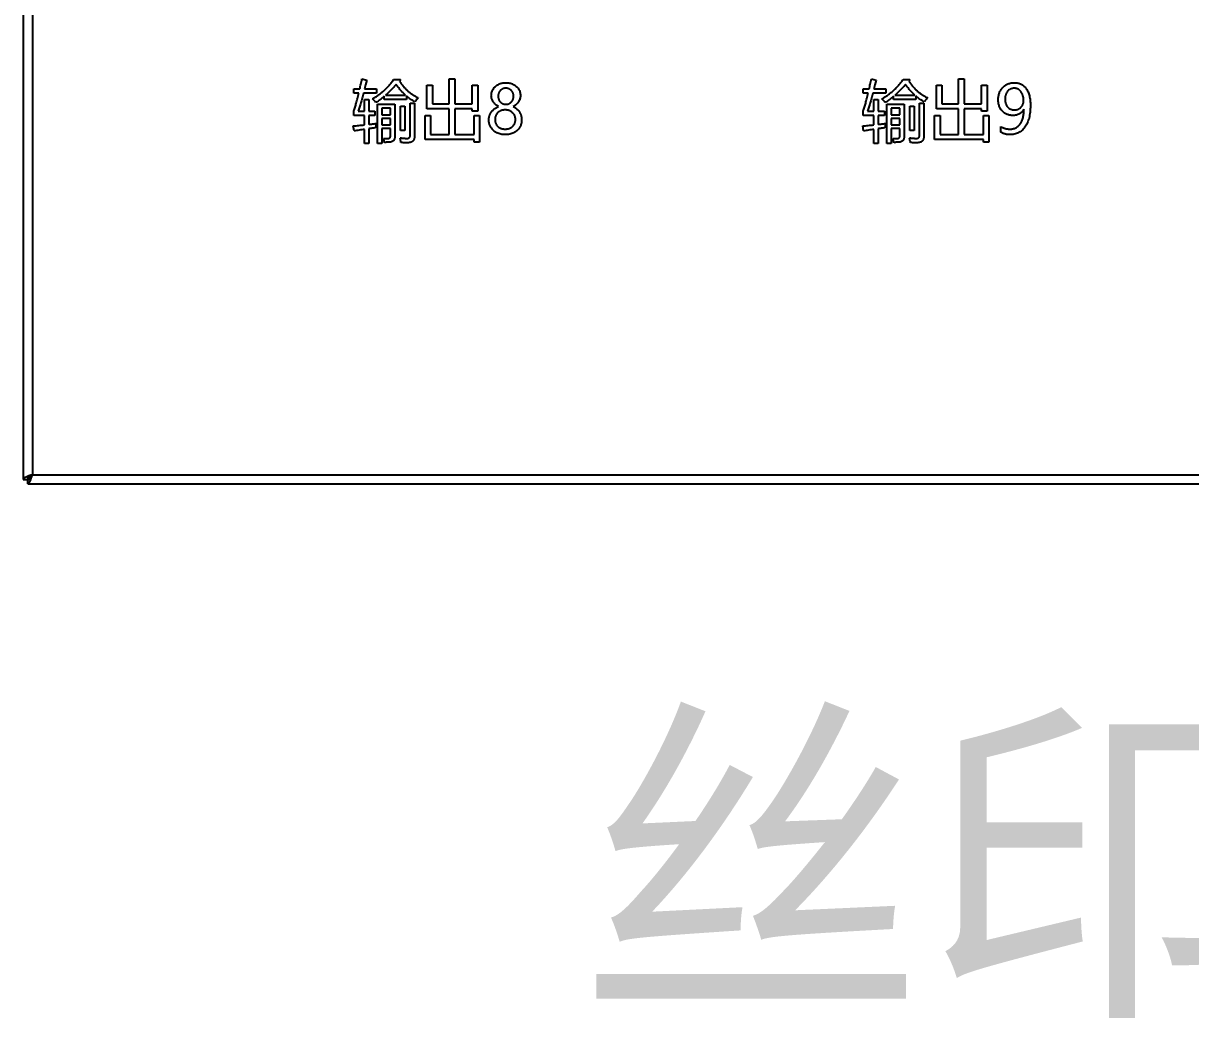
# Model space of a CAD drawing. Header units: millimetres. Extents: x 1359 to 3697, y -340 to 585.
# Drawn here: x 1359 to 1589, y -334.3 to -138.2 of the extents above; entities that cross this region are included whole.
import ezdxf

# ---------------------------------------------------------------- set-up
doc = ezdxf.new("R2010")
doc.units = ezdxf.units.MM
doc.styles.get("Standard").update_dxf_attribs({"font": 'Gothic.ttf'})

msp = doc.modelspace()

# ---------------------------------------------------------------- linework, layer by layer
at = {"color": 7, "linetype": 'Continuous', "lineweight": 25}
for p, q in [((1358.99, 488.17), (1358.99, -228.09)), ((1360.79, 487.24), (1360.79, -227.16)), ((1360.79, -227.16), (1817.19, -227.16)), ((1358.99, -228.09), (1359.79, -228.09)), ((1359.87, -228.96), (1359.87, -228.16)), ((1359.87, -228.96), (1818.12, -228.96))]:
    msp.add_line(p, q, dxfattribs=at)
at = {"color": 1, "linetype": 'Continuous', "lineweight": 25}
for p, q in [((1425.71, -149.18), (1426.69, -149.39)), ((1431.96, -149.31), (1433.31, -149.31)), ((1433.31, -149.31), (1433.09, -149.59)), ((1442.91, -149.18), (1444.01, -149.18)), ((1442.91, -154.06), (1442.91, -149.18)), ((1444.01, -149.18), (1444.01, -154.06)), ((1526.08, -149.18), (1527.06, -149.39)), ((1532.33, -149.31), (1533.67, -149.31)), ((1533.67, -149.31), (1533.45, -149.59)), ((1543.28, -149.18), (1544.37, -149.18)), ((1543.28, -154.06), (1543.28, -149.18)), ((1544.37, -149.18), (1544.37, -154.06)), ((1424.13, -151.14), (1425.29, -151.14)), ((1424.13, -151.99), (1424.13, -151.14)), ((1426.22, -151.14), (1428.6, -151.14)), ((1428.6, -151.14), (1428.6, -151.99)), ((1438.52, -150.4), (1439.62, -150.4)), ((1438.52, -155.04), (1438.52, -150.4)), ((1439.62, -150.4), (1439.62, -154.06)), ((1447.42, -150.4), (1448.52, -150.4)), ((1447.42, -154.06), (1447.42, -150.4)), ((1448.52, -150.4), (1448.52, -155.53)), ((1524.5, -151.14), (1525.65, -151.14)), ((1524.5, -151.99), (1524.5, -151.14)), ((1526.59, -151.14), (1528.96, -151.14)), ((1528.96, -151.14), (1528.96, -151.99)), ((1538.89, -150.4), (1539.98, -150.4)), ((1538.89, -155.04), (1538.89, -150.4)), ((1539.98, -150.4), (1539.98, -154.06)), ((1547.79, -150.4), (1548.89, -150.4)), ((1547.79, -154.06), (1547.79, -150.4)), ((1548.89, -150.4), (1548.89, -155.53)), ((1425.08, -151.99), (1424.13, -151.99)), ((1428.6, -151.99), (1426, -151.99)), ((1426.2, -153.21), (1427.06, -153.21)), ((1426.2, -155.53), (1426.2, -153.21)), ((1427.06, -153.21), (1427.06, -155.53)), ((1430.1, -153.21), (1430.1, -152.6)), ((1434.5, -153.21), (1430.1, -153.21)), ((1430.37, -152.36), (1434.29, -152.36)), ((1434.5, -152.54), (1434.5, -153.21)), ((1435.23, -153.94), (1436.08, -153.94)), ((1435.23, -160.21), (1435.23, -153.94)), ((1436.08, -153.94), (1436.08, -160.29)), ((1439.62, -154.06), (1442.91, -154.06)), ((1444.01, -154.06), (1447.42, -154.06)), ((1525.45, -151.99), (1524.5, -151.99)), ((1528.96, -151.99), (1526.37, -151.99)), ((1526.57, -153.21), (1527.42, -153.21)), ((1526.57, -155.53), (1526.57, -153.21)), ((1527.42, -153.21), (1527.42, -155.53)), ((1530.47, -153.21), (1530.47, -152.6)), ((1534.86, -153.21), (1530.47, -153.21)), ((1530.74, -152.36), (1534.66, -152.36)), ((1534.86, -152.54), (1534.86, -153.21)), ((1535.59, -153.94), (1536.45, -153.94)), ((1535.59, -160.21), (1535.59, -153.94)), ((1536.45, -153.94), (1536.45, -160.29)), ((1539.98, -154.06), (1543.28, -154.06)), ((1544.37, -154.06), (1547.79, -154.06)), ((1424.13, -156.38), (1424.13, -155.49)), ((1426.2, -156.38), (1424.13, -156.38)), ((1424.98, -155.53), (1426.2, -155.53)), ((1426.2, -158.24), (1426.2, -156.38)), ((1427.06, -155.53), (1428.28, -155.53)), ((1427.06, -156.38), (1427.06, -158.14)), ((1428.28, -156.38), (1427.06, -156.38)), ((1428.28, -155.53), (1428.28, -156.38)), ((1428.76, -154.18), (1432.18, -154.18)), ((1428.76, -161.87), (1428.76, -154.18)), ((1431.32, -154.92), (1429.62, -154.92)), ((1429.62, -154.92), (1429.62, -156.26)), ((1429.62, -156.26), (1431.32, -156.26)), ((1431.32, -156.26), (1431.32, -154.92)), ((1432.18, -154.18), (1432.18, -160.5)), ((1433.28, -154.55), (1434.13, -154.55)), ((1433.28, -159.31), (1433.28, -154.55)), ((1434.13, -154.55), (1434.13, -159.31)), ((1438.15, -156.38), (1439.25, -156.38)), ((1438.15, -161.14), (1438.15, -156.38)), ((1442.91, -155.04), (1438.52, -155.04)), ((1439.25, -156.38), (1439.25, -160.16)), ((1442.91, -160.16), (1442.91, -155.04)), ((1444.01, -155.04), (1444.01, -160.16)), ((1447.42, -155.04), (1444.01, -155.04)), ((1447.42, -155.53), (1447.42, -155.04)), ((1448.52, -155.53), (1447.42, -155.53)), ((1447.79, -156.38), (1448.89, -156.38)), ((1447.79, -160.16), (1447.79, -156.38)), ((1448.89, -156.38), (1448.89, -161.62)), ((1524.5, -156.38), (1524.5, -155.49)), ((1526.57, -156.38), (1524.5, -156.38)), ((1525.35, -155.53), (1526.57, -155.53)), ((1526.57, -158.24), (1526.57, -156.38)), ((1527.42, -155.53), (1528.64, -155.53)), ((1527.42, -156.38), (1527.42, -158.14)), ((1528.64, -156.38), (1527.42, -156.38)), ((1528.64, -155.53), (1528.64, -156.38)), ((1529.13, -154.18), (1532.54, -154.18)), ((1529.13, -161.87), (1529.13, -154.18)), ((1529.98, -154.92), (1529.98, -156.26)), ((1531.69, -154.92), (1529.98, -154.92)), ((1529.98, -156.26), (1531.69, -156.26)), ((1531.69, -156.26), (1531.69, -154.92)), ((1532.54, -154.18), (1532.54, -160.5)), ((1533.64, -154.55), (1534.5, -154.55)), ((1533.64, -159.31), (1533.64, -154.55)), ((1534.5, -154.55), (1534.5, -159.31)), ((1538.52, -156.38), (1539.62, -156.38)), ((1538.52, -161.14), (1538.52, -156.38)), ((1543.28, -155.04), (1538.89, -155.04)), ((1539.62, -156.38), (1539.62, -160.16)), ((1543.28, -160.16), (1543.28, -155.04)), ((1544.37, -155.04), (1544.37, -160.16)), ((1547.79, -155.04), (1544.37, -155.04)), ((1547.79, -155.53), (1547.79, -155.04)), ((1548.89, -155.53), (1547.79, -155.53)), ((1548.15, -156.38), (1549.25, -156.38)), ((1548.15, -160.16), (1548.15, -156.38)), ((1549.25, -156.38), (1549.25, -161.62)), ((1424.15, -159.43), (1424.01, -158.45)), ((1429.62, -156.99), (1429.62, -158.21)), ((1431.32, -156.99), (1429.62, -156.99)), ((1429.62, -158.21), (1431.32, -158.21)), ((1431.32, -158.21), (1431.32, -156.99)), ((1524.51, -159.43), (1524.37, -158.45)), ((1531.69, -156.99), (1529.98, -156.99)), ((1529.98, -156.99), (1529.98, -158.21)), ((1529.98, -158.21), (1531.69, -158.21)), ((1531.69, -158.21), (1531.69, -156.99)), ((1551.57, -159.64), (1551.57, -158.54)), ((1426.2, -161.87), (1426.2, -159.12)), ((1427.06, -158.99), (1427.06, -161.87)), ((1429.62, -158.94), (1429.62, -161.87)), ((1431.32, -158.94), (1429.62, -158.94)), ((1429.98, -160.89), (1430.88, -160.89)), ((1431.32, -160.39), (1431.32, -158.94)), ((1434.13, -159.31), (1433.28, -159.31)), ((1439.25, -160.16), (1442.91, -160.16)), ((1444.01, -160.16), (1447.79, -160.16)), ((1526.57, -161.87), (1526.57, -159.12)), ((1527.42, -158.99), (1527.42, -161.87)), ((1529.98, -158.94), (1529.98, -161.87)), ((1531.69, -158.94), (1529.98, -158.94)), ((1530.35, -160.89), (1531.25, -160.89)), ((1531.69, -160.39), (1531.69, -158.94)), ((1534.5, -159.31), (1533.64, -159.31)), ((1539.62, -160.16), (1543.28, -160.16)), ((1544.37, -160.16), (1548.15, -160.16)), ((1427.06, -161.87), (1426.2, -161.87)), ((1429.62, -161.87), (1428.76, -161.87)), ((1447.79, -161.14), (1438.15, -161.14)), ((1447.79, -161.62), (1447.79, -161.14)), ((1448.89, -161.62), (1447.79, -161.62)), ((1527.42, -161.87), (1526.57, -161.87)), ((1529.98, -161.87), (1529.13, -161.87)), ((1548.15, -161.14), (1538.52, -161.14)), ((1548.15, -161.62), (1548.15, -161.14)), ((1549.25, -161.62), (1548.15, -161.62))]:
    msp.add_line(p, q, dxfattribs=at)
at = {"color": 1, "linetype": 'Continuous', "lineweight": 25, "flags": 128}
for points in [[(1426.69, -149.39), (1426.43, -150.37), (1426.22, -151.14)], [(1527.06, -149.39), (1526.79, -150.37), (1526.59, -151.14)]]:
    msp.add_lwpolyline(points, dxfattribs=at)
at = {"color": 1, "linetype": 'Continuous', "lineweight": 25}
for points, knots in [([(1425.29, -151.14), (1425.32, -150.98), (1425.39, -150.67), (1425.5, -150.19), (1425.61, -149.69), (1425.68, -149.35), (1425.71, -149.18)], [0, 0, 0, 0, 0.238615, 0.484885, 0.738611, 1, 1, 1, 1]), ([(1427.79, -153.12), (1428, -152.99), (1428.42, -152.74), (1429.02, -152.32), (1429.59, -151.88), (1430.13, -151.41), (1430.64, -150.92), (1431.11, -150.41), (1431.56, -149.87), (1431.83, -149.5), (1431.96, -149.31)], [0, 0, 0, 0, 0.130451, 0.258523, 0.38458, 0.509505, 0.63269, 0.755465, 0.877763, 1, 1, 1, 1]), ([(1525.65, -151.14), (1525.69, -150.98), (1525.76, -150.67), (1525.87, -150.19), (1525.97, -149.69), (1526.04, -149.35), (1526.08, -149.18)], [0, 0, 0, 0, 0.238615, 0.484885, 0.738611, 1, 1, 1, 1]), ([(1528.15, -153.12), (1528.37, -152.99), (1528.79, -152.74), (1529.39, -152.32), (1529.96, -151.88), (1530.5, -151.41), (1531, -150.92), (1531.48, -150.41), (1531.93, -149.87), (1532.2, -149.5), (1532.33, -149.31)], [0, 0, 0, 0, 0.130451, 0.258523, 0.38458, 0.509505, 0.63269, 0.755465, 0.877763, 1, 1, 1, 1]), ([(1432.45, -150.25), (1432.29, -150.44), (1431.97, -150.82), (1431.46, -151.36), (1430.93, -151.88), (1430.56, -152.2), (1430.37, -152.36)], [0, 0, 0, 0, 0.253521, 0.504207, 0.753015, 1, 1, 1, 1]), ([(1434.29, -152.36), (1434.12, -152.2), (1433.77, -151.89), (1433.3, -151.37), (1432.85, -150.83), (1432.59, -150.45), (1432.45, -150.25)], [0, 0, 0, 0, 0.248975, 0.49795, 0.747533, 1, 1, 1, 1]), ([(1433.09, -149.59), (1433.21, -149.77), (1433.46, -150.14), (1433.87, -150.65), (1434.3, -151.13), (1434.76, -151.56), (1435.23, -151.95), (1435.74, -152.3), (1436.26, -152.61), (1436.63, -152.79), (1436.81, -152.87)], [0, 0, 0, 0, 0.133502, 0.263557, 0.390252, 0.514706, 0.637029, 0.758256, 0.879015, 1, 1, 1, 1]), ([(1451.2, -152.45), (1451.21, -152.34), (1451.21, -152.11), (1451.29, -151.78), (1451.41, -151.46), (1451.57, -151.16), (1451.77, -150.88), (1452.01, -150.64), (1452.29, -150.42), (1452.61, -150.24), (1452.94, -150.09), (1453.3, -149.99), (1453.68, -149.93), (1453.93, -149.92), (1454.06, -149.92)], [0, 0, 0, 0, 0.081091, 0.160176, 0.238816, 0.318626, 0.399184, 0.479476, 0.561381, 0.646106, 0.732804, 0.819815, 0.908226, 1, 1, 1, 1]), ([(1454.06, -151.01), (1454.01, -151.02), (1453.9, -151.02), (1453.75, -151.04), (1453.6, -151.07), (1453.46, -151.12), (1453.33, -151.19), (1453.2, -151.27), (1453.08, -151.36), (1452.97, -151.46), (1452.87, -151.58), (1452.78, -151.7), (1452.71, -151.83), (1452.65, -151.97), (1452.6, -152.12), (1452.57, -152.27), (1452.55, -152.43), (1452.55, -152.54), (1452.54, -152.59)], [0, 0, 0, 0, 0.065451, 0.128301, 0.189846, 0.250158, 0.309687, 0.370159, 0.431185, 0.493396, 0.556289, 0.618266, 0.679277, 0.740288, 0.802557, 0.866377, 0.932216, 1, 1, 1, 1]), ([(1454.06, -149.92), (1454.2, -149.92), (1454.45, -149.93), (1454.83, -149.99), (1455.19, -150.09), (1455.53, -150.24), (1455.85, -150.42), (1456.13, -150.63), (1456.37, -150.88), (1456.57, -151.15), (1456.73, -151.45), (1456.85, -151.77), (1456.92, -152.11), (1456.93, -152.34), (1456.93, -152.45)], [0, 0, 0, 0, 0.091945, 0.181339, 0.26809, 0.354763, 0.439622, 0.521011, 0.601063, 0.681117, 0.760689, 0.839512, 0.918707, 1, 1, 1, 1]), ([(1455.59, -152.59), (1455.59, -152.54), (1455.59, -152.43), (1455.57, -152.28), (1455.53, -152.13), (1455.49, -151.98), (1455.42, -151.84), (1455.35, -151.71), (1455.26, -151.59), (1455.16, -151.47), (1455.05, -151.36), (1454.93, -151.27), (1454.8, -151.19), (1454.67, -151.13), (1454.52, -151.08), (1454.37, -151.04), (1454.22, -151.02), (1454.11, -151.02), (1454.06, -151.01)], [0, 0, 0, 0, 0.065964, 0.130001, 0.192055, 0.254075, 0.314446, 0.376272, 0.438001, 0.501737, 0.564795, 0.626664, 0.687308, 0.747634, 0.808436, 0.870669, 0.934036, 1, 1, 1, 1]), ([(1532.82, -150.25), (1532.66, -150.44), (1532.34, -150.82), (1531.82, -151.36), (1531.29, -151.88), (1530.92, -152.2), (1530.74, -152.36)], [0, 0, 0, 0, 0.253521, 0.504207, 0.753015, 1, 1, 1, 1]), ([(1534.66, -152.36), (1534.48, -152.2), (1534.14, -151.89), (1533.67, -151.37), (1533.22, -150.83), (1532.95, -150.45), (1532.82, -150.25)], [0, 0, 0, 0, 0.248975, 0.49795, 0.747533, 1, 1, 1, 1]), ([(1533.45, -149.59), (1533.58, -149.77), (1533.83, -150.14), (1534.24, -150.65), (1534.67, -151.13), (1535.12, -151.56), (1535.6, -151.95), (1536.1, -152.3), (1536.63, -152.61), (1536.99, -152.79), (1537.18, -152.87)], [0, 0, 0, 0, 0.133502, 0.263557, 0.390252, 0.514706, 0.637029, 0.758256, 0.879015, 1, 1, 1, 1]), ([(1551.08, -153.27), (1551.08, -153.15), (1551.09, -152.92), (1551.13, -152.58), (1551.2, -152.25), (1551.3, -151.94), (1551.42, -151.64), (1551.58, -151.36), (1551.76, -151.1), (1551.97, -150.86), (1552.2, -150.64), (1552.45, -150.44), (1552.72, -150.28), (1553, -150.15), (1553.3, -150.04), (1553.61, -149.97), (1553.95, -149.93), (1554.17, -149.92), (1554.29, -149.92)], [0, 0, 0, 0, 0.068766, 0.13505, 0.199001, 0.26143, 0.322673, 0.383206, 0.444144, 0.505834, 0.567369, 0.627543, 0.687097, 0.746941, 0.807282, 0.869256, 0.93341, 1, 1, 1, 1]), ([(1554.22, -151.01), (1554.15, -151.02), (1554.03, -151.02), (1553.85, -151.05), (1553.67, -151.1), (1553.51, -151.16), (1553.35, -151.25), (1553.2, -151.35), (1553.06, -151.48), (1552.93, -151.62), (1552.81, -151.77), (1552.7, -151.94), (1552.62, -152.11), (1552.55, -152.3), (1552.49, -152.49), (1552.45, -152.7), (1552.43, -152.91), (1552.42, -153.05), (1552.42, -153.13)], [0, 0, 0, 0, 0.0615837, 0.1207391, 0.1787841, 0.2356638, 0.2931949, 0.3515455, 0.4121258, 0.4743573, 0.5379597, 0.6004186, 0.6636841, 0.7269644, 0.7921878, 0.8592557, 0.9279949, 1, 1, 1, 1]), ([(1556.08, -153.47), (1556.08, -153.38), (1556.08, -153.21), (1556.05, -152.96), (1556.01, -152.72), (1555.96, -152.5), (1555.88, -152.28), (1555.8, -152.08), (1555.69, -151.89), (1555.57, -151.71), (1555.44, -151.55), (1555.3, -151.4), (1555.14, -151.28), (1554.98, -151.18), (1554.8, -151.11), (1554.61, -151.05), (1554.42, -151.02), (1554.29, -151.02), (1554.22, -151.01)], [0, 0, 0, 0, 0.075308, 0.148172, 0.217783, 0.285039, 0.350502, 0.414967, 0.478136, 0.540769, 0.602145, 0.660462, 0.716921, 0.772547, 0.827566, 0.883447, 0.940683, 1, 1, 1, 1]), ([(1554.29, -149.92), (1554.41, -149.92), (1554.64, -149.93), (1554.98, -149.98), (1555.3, -150.07), (1555.6, -150.2), (1555.88, -150.37), (1556.14, -150.57), (1556.38, -150.8), (1556.6, -151.08), (1556.79, -151.39), (1556.96, -151.73), (1557.11, -152.1), (1557.22, -152.51), (1557.31, -152.95), (1557.38, -153.42), (1557.41, -153.93), (1557.42, -154.28), (1557.42, -154.46)], [0, 0, 0, 0, 0.057658, 0.112539, 0.165755, 0.217913, 0.269543, 0.321921, 0.375844, 0.431852, 0.490222, 0.55117, 0.615441, 0.683296, 0.755252, 0.831914, 0.913303, 1, 1, 1, 1]), ([(1424.13, -155.49), (1424.17, -155.37), (1424.25, -155.12), (1424.37, -154.75), (1424.48, -154.34), (1424.6, -153.92), (1424.72, -153.47), (1424.84, -153), (1424.96, -152.5), (1425.04, -152.16), (1425.08, -151.99)], [0, 0, 0, 0, 0.1033332, 0.2126772, 0.3280633, 0.4497995, 0.5779868, 0.7125396, 0.8532052, 1, 1, 1, 1]), ([(1426, -151.99), (1425.96, -152.16), (1425.87, -152.49), (1425.73, -152.98), (1425.59, -153.46), (1425.47, -153.91), (1425.34, -154.34), (1425.22, -154.75), (1425.1, -155.15), (1425.02, -155.4), (1424.98, -155.53)], [0, 0, 0, 0, 0.1439124, 0.2825603, 0.4154467, 0.5429298, 0.66544, 0.7825461, 0.8938999, 1, 1, 1, 1]), ([(1428.47, -153.82), (1428.41, -153.75), (1428.29, -153.61), (1428.11, -153.42), (1427.95, -153.26), (1427.84, -153.16), (1427.79, -153.12)], [0, 0, 0, 0, 0.288553, 0.551922, 0.78895, 1, 1, 1, 1]), ([(1430.1, -152.6), (1429.97, -152.71), (1429.71, -152.93), (1429.31, -153.24), (1428.89, -153.53), (1428.61, -153.72), (1428.47, -153.82)], [0, 0, 0, 0, 0.250636, 0.501448, 0.750797, 1, 1, 1, 1]), ([(1436.14, -153.7), (1436, -153.61), (1435.71, -153.44), (1435.29, -153.16), (1434.88, -152.86), (1434.62, -152.65), (1434.5, -152.54)], [0, 0, 0, 0, 0.252672, 0.504034, 0.752778, 1, 1, 1, 1]), ([(1436.81, -152.87), (1436.74, -152.95), (1436.61, -153.1), (1436.43, -153.31), (1436.28, -153.51), (1436.19, -153.64), (1436.14, -153.7)], [0, 0, 0, 0, 0.291151, 0.553636, 0.790275, 1, 1, 1, 1]), ([(1452.64, -154.62), (1452.54, -154.56), (1452.33, -154.44), (1452.04, -154.21), (1451.8, -153.97), (1451.58, -153.69), (1451.41, -153.4), (1451.29, -153.1), (1451.22, -152.78), (1451.21, -152.56), (1451.2, -152.45)], [0, 0, 0, 0, 0.135561, 0.266614, 0.393759, 0.519921, 0.643281, 0.762475, 0.88048, 1, 1, 1, 1]), ([(1452.54, -152.59), (1452.55, -152.65), (1452.55, -152.75), (1452.57, -152.91), (1452.6, -153.06), (1452.65, -153.2), (1452.71, -153.34), (1452.79, -153.47), (1452.88, -153.6), (1452.98, -153.72), (1453.09, -153.83), (1453.21, -153.92), (1453.34, -154), (1453.47, -154.07), (1453.61, -154.12), (1453.75, -154.16), (1453.9, -154.18), (1454.01, -154.18), (1454.06, -154.18)], [0, 0, 0, 0, 0.065578, 0.129222, 0.192406, 0.254307, 0.315748, 0.377943, 0.441127, 0.505832, 0.570349, 0.633069, 0.694074, 0.754059, 0.814023, 0.874553, 0.93598, 1, 1, 1, 1]), ([(1454.06, -154.18), (1454.11, -154.18), (1454.21, -154.18), (1454.36, -154.16), (1454.5, -154.12), (1454.64, -154.07), (1454.78, -154), (1454.9, -153.92), (1455.02, -153.83), (1455.14, -153.72), (1455.25, -153.6), (1455.34, -153.47), (1455.42, -153.34), (1455.48, -153.2), (1455.53, -153.05), (1455.57, -152.91), (1455.59, -152.75), (1455.59, -152.65), (1455.59, -152.59)], [0, 0, 0, 0, 0.063029, 0.12348, 0.183807, 0.244298, 0.304081, 0.365302, 0.428422, 0.49384, 0.55935, 0.623862, 0.686241, 0.747796, 0.809488, 0.871882, 0.934642, 1, 1, 1, 1]), ([(1456.93, -152.45), (1456.93, -152.56), (1456.92, -152.77), (1456.85, -153.09), (1456.73, -153.39), (1456.56, -153.68), (1456.35, -153.96), (1456.11, -154.21), (1455.82, -154.43), (1455.61, -154.56), (1455.51, -154.62)], [0, 0, 0, 0, 0.11778, 0.235502, 0.354193, 0.477272, 0.603565, 0.730654, 0.863017, 1, 1, 1, 1]), ([(1524.5, -155.49), (1524.53, -155.37), (1524.62, -155.12), (1524.73, -154.75), (1524.85, -154.34), (1524.97, -153.92), (1525.08, -153.47), (1525.21, -153), (1525.33, -152.5), (1525.41, -152.16), (1525.45, -151.99)], [0, 0, 0, 0, 0.103333, 0.212677, 0.328063, 0.449799, 0.577987, 0.71254, 0.853205, 1, 1, 1, 1]), ([(1526.37, -151.99), (1526.32, -152.16), (1526.23, -152.49), (1526.09, -152.98), (1525.96, -153.46), (1525.83, -153.91), (1525.7, -154.34), (1525.58, -154.75), (1525.47, -155.15), (1525.39, -155.4), (1525.35, -155.53)], [0, 0, 0, 0, 0.143912, 0.28256, 0.415447, 0.54293, 0.66544, 0.782546, 0.8939, 1, 1, 1, 1]), ([(1528.83, -153.82), (1528.77, -153.75), (1528.65, -153.61), (1528.48, -153.42), (1528.31, -153.26), (1528.2, -153.16), (1528.15, -153.12)], [0, 0, 0, 0, 0.288553, 0.551922, 0.78895, 1, 1, 1, 1]), ([(1530.47, -152.6), (1530.34, -152.71), (1530.08, -152.93), (1529.67, -153.24), (1529.26, -153.53), (1528.97, -153.72), (1528.83, -153.82)], [0, 0, 0, 0, 0.250636, 0.501448, 0.750797, 1, 1, 1, 1]), ([(1536.51, -153.7), (1536.36, -153.61), (1536.07, -153.44), (1535.65, -153.16), (1535.25, -152.86), (1534.99, -152.65), (1534.86, -152.54)], [0, 0, 0, 0, 0.252672, 0.504034, 0.752778, 1, 1, 1, 1]), ([(1537.18, -152.87), (1537.11, -152.95), (1536.98, -153.1), (1536.8, -153.31), (1536.64, -153.51), (1536.55, -153.64), (1536.51, -153.7)], [0, 0, 0, 0, 0.291151, 0.553636, 0.790275, 1, 1, 1, 1]), ([(1553.95, -156.38), (1553.85, -156.38), (1553.65, -156.37), (1553.36, -156.33), (1553.08, -156.26), (1552.81, -156.17), (1552.56, -156.05), (1552.32, -155.9), (1552.1, -155.72), (1551.89, -155.52), (1551.7, -155.3), (1551.53, -155.06), (1551.39, -154.8), (1551.28, -154.52), (1551.19, -154.23), (1551.13, -153.93), (1551.09, -153.61), (1551.08, -153.39), (1551.08, -153.27)], [0, 0, 0, 0, 0.064005, 0.125713, 0.185796, 0.244688, 0.303322, 0.362575, 0.422432, 0.483866, 0.545762, 0.60734, 0.66906, 0.731425, 0.795024, 0.860723, 0.928763, 1, 1, 1, 1]), ([(1552.42, -153.13), (1552.42, -153.21), (1552.43, -153.37), (1552.45, -153.6), (1552.49, -153.81), (1552.54, -154.02), (1552.61, -154.21), (1552.7, -154.38), (1552.8, -154.55), (1552.92, -154.7), (1553.05, -154.84), (1553.19, -154.96), (1553.34, -155.06), (1553.51, -155.14), (1553.69, -155.2), (1553.88, -155.25), (1554.08, -155.28), (1554.22, -155.28), (1554.29, -155.28)], [0, 0, 0, 0, 0.075103, 0.146385, 0.214319, 0.279122, 0.342145, 0.403211, 0.462921, 0.522384, 0.580493, 0.638009, 0.695224, 0.752585, 0.810912, 0.871123, 0.933734, 1, 1, 1, 1]), ([(1554.29, -155.28), (1554.35, -155.28), (1554.48, -155.28), (1554.66, -155.25), (1554.83, -155.21), (1554.99, -155.15), (1555.15, -155.08), (1555.3, -154.99), (1555.44, -154.88), (1555.57, -154.75), (1555.69, -154.62), (1555.79, -154.47), (1555.88, -154.32), (1555.95, -154.17), (1556.01, -154), (1556.05, -153.83), (1556.08, -153.65), (1556.08, -153.53), (1556.08, -153.47)], [0, 0, 0, 0, 0.065785, 0.128769, 0.190911, 0.251595, 0.312498, 0.373004, 0.435654, 0.499235, 0.563847, 0.626228, 0.687543, 0.74816, 0.809251, 0.871237, 0.934885, 1, 1, 1, 1]), ([(1450.71, -157.23), (1450.72, -157.16), (1450.72, -157.02), (1450.75, -156.81), (1450.79, -156.61), (1450.85, -156.41), (1450.92, -156.21), (1451.02, -156.02), (1451.13, -155.83), (1451.25, -155.65), (1451.39, -155.48), (1451.54, -155.32), (1451.7, -155.17), (1451.87, -155.03), (1452.05, -154.91), (1452.24, -154.8), (1452.44, -154.7), (1452.57, -154.65), (1452.64, -154.62)], [0, 0, 0, 0, 0.061278, 0.1224541, 0.1827204, 0.2425915, 0.3035508, 0.3647467, 0.4275723, 0.4918443, 0.5566374, 0.6202549, 0.6830926, 0.7459036, 0.8081866, 0.8714876, 0.9351505, 1, 1, 1, 1]), ([(1453.94, -155.28), (1453.87, -155.28), (1453.73, -155.29), (1453.53, -155.31), (1453.33, -155.35), (1453.15, -155.41), (1452.97, -155.49), (1452.8, -155.58), (1452.65, -155.69), (1452.5, -155.81), (1452.37, -155.95), (1452.25, -156.1), (1452.15, -156.25), (1452.07, -156.42), (1452.01, -156.59), (1451.97, -156.78), (1451.94, -156.97), (1451.94, -157.1), (1451.93, -157.17)], [0, 0, 0, 0, 0.0692382, 0.1358294, 0.1996908, 0.2626039, 0.324338, 0.3857249, 0.4474219, 0.5100765, 0.5721159, 0.6324239, 0.6924115, 0.7512717, 0.8110745, 0.8720621, 0.935057, 1, 1, 1, 1]), ([(1455.96, -157.17), (1455.96, -157.1), (1455.95, -156.98), (1455.93, -156.79), (1455.88, -156.61), (1455.82, -156.43), (1455.74, -156.27), (1455.64, -156.11), (1455.52, -155.96), (1455.39, -155.82), (1455.24, -155.7), (1455.08, -155.59), (1454.92, -155.49), (1454.74, -155.41), (1454.55, -155.36), (1454.36, -155.31), (1454.15, -155.29), (1454.01, -155.28), (1453.94, -155.28)], [0, 0, 0, 0, 0.063052, 0.124785, 0.184534, 0.24372, 0.302811, 0.362761, 0.423413, 0.486305, 0.549324, 0.611842, 0.673491, 0.735679, 0.799141, 0.863566, 0.930805, 1, 1, 1, 1]), ([(1455.51, -154.62), (1455.57, -154.65), (1455.69, -154.7), (1455.86, -154.8), (1456.03, -154.91), (1456.18, -155.04), (1456.33, -155.17), (1456.47, -155.32), (1456.6, -155.48), (1456.72, -155.66), (1456.82, -155.84), (1456.92, -156.03), (1457, -156.22), (1457.06, -156.41), (1457.12, -156.61), (1457.15, -156.82), (1457.17, -157.02), (1457.18, -157.16), (1457.18, -157.23)], [0, 0, 0, 0, 0.060829, 0.120932, 0.181201, 0.241997, 0.302851, 0.364526, 0.427771, 0.492556, 0.557425, 0.621347, 0.684365, 0.746834, 0.809825, 0.872394, 0.936046, 1, 1, 1, 1]), ([(1553.34, -159.06), (1553.45, -159.06), (1553.66, -159.06), (1553.97, -159), (1554.26, -158.92), (1554.53, -158.81), (1554.78, -158.67), (1555.02, -158.49), (1555.23, -158.28), (1555.42, -158.04), (1555.59, -157.76), (1555.75, -157.47), (1555.87, -157.14), (1555.97, -156.79), (1556.05, -156.41), (1556.11, -156), (1556.15, -155.57), (1556.15, -155.27), (1556.15, -155.12)], [0, 0, 0, 0, 0.059659, 0.116151, 0.170772, 0.224039, 0.27682, 0.329793, 0.384502, 0.44078, 0.499369, 0.560309, 0.623863, 0.691125, 0.761663, 0.836627, 0.915985, 1, 1, 1, 1]), ([(1557.42, -154.46), (1557.42, -154.68), (1557.41, -155.11), (1557.36, -155.74), (1557.28, -156.33), (1557.16, -156.88), (1557.01, -157.39), (1556.82, -157.86), (1556.6, -158.29), (1556.35, -158.68), (1556.07, -159.03), (1555.76, -159.33), (1555.42, -159.59), (1555.05, -159.8), (1554.66, -159.96), (1554.25, -160.08), (1553.8, -160.15), (1553.5, -160.16), (1553.35, -160.16)], [0, 0, 0, 0, 0.084389, 0.163937, 0.238963, 0.309971, 0.376923, 0.44066, 0.50189, 0.560588, 0.617282, 0.671657, 0.72483, 0.777627, 0.830673, 0.885004, 0.941117, 1, 1, 1, 1]), ([(1556.13, -155.12), (1556.07, -155.22), (1555.96, -155.41), (1555.76, -155.67), (1555.52, -155.89), (1555.26, -156.07), (1554.97, -156.21), (1554.65, -156.31), (1554.31, -156.37), (1554.07, -156.38), (1553.95, -156.38)], [0, 0, 0, 0, 0.128817, 0.251926, 0.370735, 0.488482, 0.607703, 0.731341, 0.86117, 1, 1, 1, 1]), ([(1556.15, -155.12), (1556.15, -155.12), (1556.14, -155.12), (1556.13, -155.12), (1556.13, -155.12)], [0, 0, 0, 0, 0.5316801, 1, 1, 1, 1]), ([(1424.01, -158.45), (1424.37, -158.42), (1425.1, -158.35), (1425.83, -158.27), (1426.2, -158.24)], [0, 0, 0, 0, 0.497166, 1, 1, 1, 1]), ([(1427.06, -158.14), (1427.3, -158.11), (1427.79, -158.06), (1428.27, -158), (1428.52, -157.96)], [0, 0, 0, 0, 0.4957676, 1, 1, 1, 1]), ([(1428.52, -157.96), (1428.49, -158.11), (1428.44, -158.4), (1428.41, -158.68), (1428.4, -158.82)], [0, 0, 0, 0, 0.526235, 1, 1, 1, 1]), ([(1453.94, -160.16), (1453.79, -160.16), (1453.5, -160.15), (1453.07, -160.07), (1452.66, -159.96), (1452.28, -159.8), (1451.93, -159.59), (1451.61, -159.35), (1451.35, -159.07), (1451.16, -158.8), (1451.03, -158.58), (1450.95, -158.4), (1450.87, -158.22), (1450.82, -158.03), (1450.77, -157.84), (1450.74, -157.64), (1450.72, -157.44), (1450.72, -157.3), (1450.71, -157.23)], [0, 0, 0, 0, 0.092633, 0.181258, 0.267746, 0.352576, 0.435326, 0.51568, 0.594922, 0.674652, 0.715032, 0.754674, 0.794615, 0.834622, 0.875146, 0.915835, 0.957435, 1, 1, 1, 1]), ([(1451.93, -157.17), (1451.94, -157.24), (1451.94, -157.38), (1451.97, -157.57), (1452.01, -157.76), (1452.07, -157.94), (1452.14, -158.11), (1452.24, -158.27), (1452.35, -158.41), (1452.48, -158.55), (1452.62, -158.67), (1452.78, -158.78), (1452.94, -158.86), (1453.12, -158.94), (1453.31, -158.99), (1453.51, -159.03), (1453.72, -159.06), (1453.87, -159.06), (1453.94, -159.06)], [0, 0, 0, 0, 0.067381, 0.131619, 0.1937, 0.253906, 0.31308, 0.371555, 0.430452, 0.490212, 0.550567, 0.610501, 0.670745, 0.732244, 0.794982, 0.860531, 0.928336, 1, 1, 1, 1]), ([(1453.94, -159.06), (1454.01, -159.06), (1454.16, -159.06), (1454.36, -159.03), (1454.56, -158.99), (1454.75, -158.93), (1454.93, -158.86), (1455.09, -158.77), (1455.25, -158.66), (1455.4, -158.54), (1455.53, -158.4), (1455.65, -158.26), (1455.74, -158.1), (1455.82, -157.93), (1455.88, -157.75), (1455.93, -157.57), (1455.95, -157.37), (1455.96, -157.24), (1455.96, -157.17)], [0, 0, 0, 0, 0.06992, 0.137205, 0.201764, 0.264585, 0.326399, 0.387011, 0.447875, 0.509641, 0.570768, 0.630502, 0.689371, 0.74914, 0.808845, 0.870095, 0.93373, 1, 1, 1, 1]), ([(1457.18, -157.23), (1457.18, -157.3), (1457.18, -157.44), (1457.16, -157.64), (1457.12, -157.84), (1457.08, -158.04), (1457.02, -158.22), (1456.95, -158.4), (1456.87, -158.58), (1456.77, -158.75), (1456.67, -158.91), (1456.55, -159.07), (1456.42, -159.21), (1456.28, -159.34), (1456.13, -159.47), (1455.97, -159.59), (1455.8, -159.69), (1455.56, -159.82), (1455.24, -159.96), (1454.83, -160.08), (1454.39, -160.15), (1454.09, -160.16), (1453.94, -160.16)], [0, 0, 0, 0, 0.042835, 0.08428, 0.125301, 0.165623, 0.205519, 0.245205, 0.284736, 0.324473, 0.364096, 0.403567, 0.442715, 0.482355, 0.522129, 0.562539, 0.603801, 0.645773, 0.731083, 0.817704, 0.906849, 1, 1, 1, 1]), ([(1524.37, -158.45), (1524.74, -158.42), (1525.47, -158.35), (1526.2, -158.27), (1526.57, -158.24)], [0, 0, 0, 0, 0.497166, 1, 1, 1, 1]), ([(1527.42, -158.14), (1527.66, -158.11), (1528.15, -158.06), (1528.64, -158), (1528.89, -157.96)], [0, 0, 0, 0, 0.4957676, 1, 1, 1, 1]), ([(1528.89, -157.96), (1528.86, -158.11), (1528.81, -158.4), (1528.78, -158.68), (1528.76, -158.82)], [0, 0, 0, 0, 0.526235, 1, 1, 1, 1]), ([(1551.57, -158.54), (1551.64, -158.59), (1551.77, -158.67), (1551.99, -158.77), (1552.2, -158.86), (1552.42, -158.93), (1552.65, -158.99), (1552.88, -159.03), (1553.11, -159.06), (1553.26, -159.06), (1553.34, -159.06)], [0, 0, 0, 0, 0.128573, 0.254582, 0.379071, 0.503235, 0.626096, 0.750014, 0.873803, 1, 1, 1, 1]), ([(1426.2, -159.12), (1425.86, -159.17), (1425.18, -159.27), (1424.49, -159.38), (1424.15, -159.43)], [0, 0, 0, 0, 0.498436, 1, 1, 1, 1]), ([(1428.4, -158.82), (1428.17, -158.85), (1427.73, -158.9), (1427.28, -158.96), (1427.06, -158.99)], [0, 0, 0, 0, 0.501307, 1, 1, 1, 1]), ([(1430.16, -161.75), (1430.15, -161.69), (1430.12, -161.57), (1430.08, -161.37), (1430.03, -161.14), (1430, -160.98), (1429.98, -160.89)], [0, 0, 0, 0, 0.19631, 0.428636, 0.696532, 1, 1, 1, 1]), ([(1430.88, -160.89), (1430.92, -160.89), (1430.98, -160.89), (1431.07, -160.87), (1431.15, -160.82), (1431.22, -160.77), (1431.27, -160.69), (1431.3, -160.61), (1431.32, -160.5), (1431.32, -160.43), (1431.32, -160.39)], [0, 0, 0, 0, 0.137129, 0.257753, 0.370095, 0.479339, 0.590381, 0.710902, 0.845505, 1, 1, 1, 1]), ([(1432.18, -160.5), (1432.18, -160.58), (1432.17, -160.75), (1432.12, -160.98), (1432.04, -161.18), (1431.93, -161.35), (1431.78, -161.47), (1431.6, -161.56), (1431.38, -161.62), (1431.23, -161.62), (1431.15, -161.62)], [0, 0, 0, 0, 0.1518571, 0.285777, 0.4060898, 0.5171584, 0.6262331, 0.7384207, 0.8622227, 1, 1, 1, 1]), ([(1433.22, -160.77), (1433.35, -160.79), (1433.6, -160.82), (1433.96, -160.86), (1434.29, -160.89), (1434.5, -160.89), (1434.6, -160.89)], [0, 0, 0, 0, 0.282089, 0.543714, 0.782432, 1, 1, 1, 1]), ([(1433.4, -161.72), (1433.38, -161.56), (1433.33, -161.24), (1433.26, -160.93), (1433.22, -160.77)], [0, 0, 0, 0, 0.494752, 1, 1, 1, 1]), ([(1434.6, -160.89), (1434.65, -160.89), (1434.74, -160.89), (1434.87, -160.86), (1434.99, -160.8), (1435.07, -160.72), (1435.14, -160.62), (1435.19, -160.51), (1435.22, -160.36), (1435.23, -160.26), (1435.23, -160.21)], [0, 0, 0, 0, 0.138839, 0.262668, 0.375219, 0.484802, 0.595558, 0.71476, 0.84873, 1, 1, 1, 1]), ([(1436.08, -160.29), (1436.08, -160.34), (1436.08, -160.46), (1436.06, -160.62), (1436.04, -160.77), (1436.01, -160.92), (1435.97, -161.05), (1435.92, -161.17), (1435.85, -161.28), (1435.79, -161.38), (1435.71, -161.46), (1435.62, -161.54), (1435.52, -161.6), (1435.41, -161.65), (1435.29, -161.69), (1435.17, -161.72), (1435.03, -161.74), (1434.94, -161.74), (1434.89, -161.75)], [0, 0, 0, 0, 0.081512, 0.158019, 0.229675, 0.296931, 0.361082, 0.420983, 0.478885, 0.534182, 0.588707, 0.642805, 0.696613, 0.751682, 0.809122, 0.869075, 0.932587, 1, 1, 1, 1]), ([(1526.57, -159.12), (1526.23, -159.17), (1525.54, -159.27), (1524.86, -159.38), (1524.51, -159.43)], [0, 0, 0, 0, 0.498436, 1, 1, 1, 1]), ([(1528.76, -158.82), (1528.54, -158.85), (1528.09, -158.9), (1527.64, -158.96), (1527.42, -158.99)], [0, 0, 0, 0, 0.501307, 1, 1, 1, 1]), ([(1530.53, -161.75), (1530.51, -161.69), (1530.49, -161.57), (1530.45, -161.37), (1530.4, -161.14), (1530.37, -160.98), (1530.35, -160.89)], [0, 0, 0, 0, 0.19631, 0.428636, 0.696532, 1, 1, 1, 1]), ([(1531.25, -160.89), (1531.28, -160.89), (1531.35, -160.89), (1531.44, -160.87), (1531.52, -160.82), (1531.58, -160.77), (1531.63, -160.69), (1531.67, -160.61), (1531.69, -160.5), (1531.69, -160.43), (1531.69, -160.39)], [0, 0, 0, 0, 0.137129, 0.257753, 0.370095, 0.479339, 0.590381, 0.710902, 0.845505, 1, 1, 1, 1]), ([(1532.54, -160.5), (1532.54, -160.58), (1532.54, -160.75), (1532.49, -160.98), (1532.41, -161.18), (1532.29, -161.35), (1532.14, -161.47), (1531.96, -161.56), (1531.75, -161.62), (1531.6, -161.62), (1531.52, -161.62)], [0, 0, 0, 0, 0.151857, 0.285777, 0.40609, 0.517158, 0.626233, 0.738421, 0.862223, 1, 1, 1, 1]), ([(1533.59, -160.77), (1533.72, -160.79), (1533.97, -160.82), (1534.33, -160.86), (1534.66, -160.89), (1534.87, -160.89), (1534.97, -160.89)], [0, 0, 0, 0, 0.2820893, 0.5437136, 0.7824323, 1, 1, 1, 1]), ([(1533.77, -161.72), (1533.74, -161.56), (1533.7, -161.24), (1533.63, -160.93), (1533.59, -160.77)], [0, 0, 0, 0, 0.494752, 1, 1, 1, 1]), ([(1534.97, -160.89), (1535.02, -160.89), (1535.11, -160.89), (1535.24, -160.86), (1535.35, -160.8), (1535.44, -160.72), (1535.51, -160.62), (1535.56, -160.51), (1535.59, -160.36), (1535.59, -160.26), (1535.59, -160.21)], [0, 0, 0, 0, 0.138839, 0.262668, 0.375219, 0.484802, 0.595558, 0.71476, 0.84873, 1, 1, 1, 1]), ([(1536.45, -160.29), (1536.45, -160.34), (1536.45, -160.46), (1536.43, -160.62), (1536.41, -160.77), (1536.37, -160.92), (1536.33, -161.05), (1536.28, -161.17), (1536.22, -161.28), (1536.15, -161.38), (1536.07, -161.46), (1535.98, -161.54), (1535.88, -161.6), (1535.77, -161.65), (1535.66, -161.69), (1535.53, -161.72), (1535.4, -161.74), (1535.3, -161.74), (1535.25, -161.75)], [0, 0, 0, 0, 0.081512, 0.158019, 0.229675, 0.296931, 0.361082, 0.420983, 0.478885, 0.534182, 0.588707, 0.642805, 0.696613, 0.751682, 0.809122, 0.869075, 0.932587, 1, 1, 1, 1]), ([(1553.35, -160.16), (1553.26, -160.16), (1553.09, -160.16), (1552.84, -160.13), (1552.61, -160.09), (1552.38, -160.03), (1552.16, -159.96), (1551.95, -159.87), (1551.75, -159.77), (1551.63, -159.68), (1551.57, -159.64)], [0, 0, 0, 0, 0.136726, 0.268986, 0.396304, 0.521523, 0.643172, 0.762409, 0.881509, 1, 1, 1, 1]), ([(1431.15, -161.62), (1431.08, -161.63), (1430.93, -161.63), (1430.7, -161.65), (1430.44, -161.69), (1430.26, -161.73), (1430.16, -161.75)], [0, 0, 0, 0, 0.209782, 0.445315, 0.709184, 1, 1, 1, 1]), ([(1434.89, -161.75), (1434.78, -161.75), (1434.54, -161.75), (1434.18, -161.75), (1433.8, -161.74), (1433.54, -161.73), (1433.4, -161.72)], [0, 0, 0, 0, 0.225588, 0.4678367, 0.7255316, 1, 1, 1, 1]), ([(1531.52, -161.62), (1531.45, -161.63), (1531.3, -161.63), (1531.06, -161.65), (1530.8, -161.69), (1530.62, -161.73), (1530.53, -161.75)], [0, 0, 0, 0, 0.209782, 0.445315, 0.709184, 1, 1, 1, 1]), ([(1535.25, -161.75), (1535.14, -161.75), (1534.91, -161.75), (1534.55, -161.75), (1534.17, -161.74), (1533.9, -161.73), (1533.77, -161.72)], [0, 0, 0, 0, 0.225588, 0.467837, 0.725532, 1, 1, 1, 1])]:
    msp.add_open_spline(points, degree=3, knots=knots, dxfattribs=at)
at = {"color": 7, "linetype": 'Continuous', "lineweight": 25}
for points, knots in [([(1360.79, -227.16), (1360.68, -227.2), (1360.56, -227.24), (1360.33, -227.31), (1360.21, -227.35), (1360, -227.43), (1359.89, -227.47), (1359.7, -227.55), (1359.61, -227.58), (1359.44, -227.66), (1359.36, -227.7), (1359.23, -227.78), (1359.18, -227.82), (1359.04, -227.93), (1358.99, -228.01), (1358.99, -228.09)], [0, 0, 0, 0, 0.125, 0.125, 0.25, 0.25, 0.375, 0.375, 0.5, 0.5, 0.625, 0.625, 0.75, 0.75, 1, 1, 1, 1]), ([(1360.79, -227.16), (1360.66, -227.24), (1360.53, -227.31), (1360.29, -227.47), (1360.18, -227.55), (1359.99, -227.7), (1359.92, -227.78), (1359.82, -227.93), (1359.79, -228.01), (1359.79, -228.09)], [0, 0, 0, 0, 0.25, 0.25, 0.5, 0.5, 0.75, 0.75, 1, 1, 1, 1]), ([(1359.87, -228.96), (1359.9, -228.96), (1359.94, -228.95), (1360.02, -228.9), (1360.06, -228.87), (1360.14, -228.78), (1360.17, -228.72), (1360.25, -228.59), (1360.29, -228.52), (1360.37, -228.35), (1360.41, -228.26), (1360.48, -228.06), (1360.52, -227.96), (1360.64, -227.63), (1360.72, -227.4), (1360.79, -227.16)], [0, 0, 0, 0, 0.125, 0.125, 0.25, 0.25, 0.375, 0.375, 0.5, 0.5, 0.625, 0.625, 0.75, 0.75, 1, 1, 1, 1]), ([(1359.87, -228.16), (1359.94, -228.16), (1360.02, -228.13), (1360.18, -228.03), (1360.25, -227.96), (1360.41, -227.77), (1360.49, -227.66), (1360.64, -227.42), (1360.72, -227.29), (1360.79, -227.16)], [0, 0, 0, 0, 0.25, 0.25, 0.5, 0.5, 0.75, 0.75, 1, 1, 1, 1])]:
    msp.add_open_spline(points, degree=3, knots=knots, dxfattribs=at)

# ---------------------------------------------------------------- texts
at = {"color": 1, "insert": (1468.37, -278.88), "char_height": 50, "attachment_point": 1}
msp.add_mtext_dynamic_manual_height_columns('{\\fSimSun|b0|i0|c134|p2;丝印图}', width=621.1759, gutter_width=17.5, heights=[0], dxfattribs=at)

doc.saveas('drawing.dxf')
